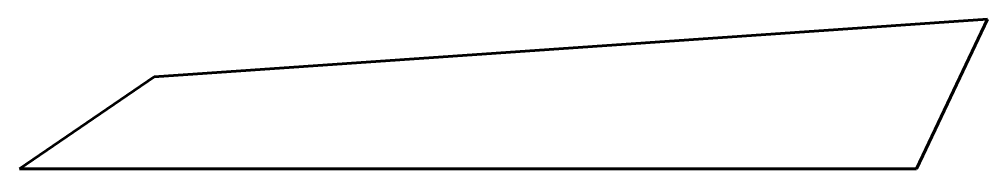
# Model space of a CAD drawing. Header units: millimetres. Extents: x -141 to 462, y 229 to 322.
import ezdxf

# ---------------------------------------------------------------- set-up
doc = ezdxf.new("R2010")
doc.units = ezdxf.units.MM
doc.linetypes.add('K5LT_BASIC', pattern=[0])
doc.layers.add('Системный слой', color=7, linetype='Continuous')

msp = doc.modelspace()

# ---------------------------------------------------------------- linework, layer by layer
at = {"layer": 'Системный слой', "color": 5, "linetype": 'K5LT_BASIC', "lineweight": 60, "true_color": 0x0000ff}
for p, q in [((-56.64, 286), (462.3, 321.99)), ((462.3, 321.99), (418.11, 228.79)), ((-140.52, 228.79), (-56.64, 286)), ((418.11, 228.79), (-140.52, 228.79))]:
    msp.add_line(p, q, dxfattribs=at)

doc.saveas('drawing.dxf')
